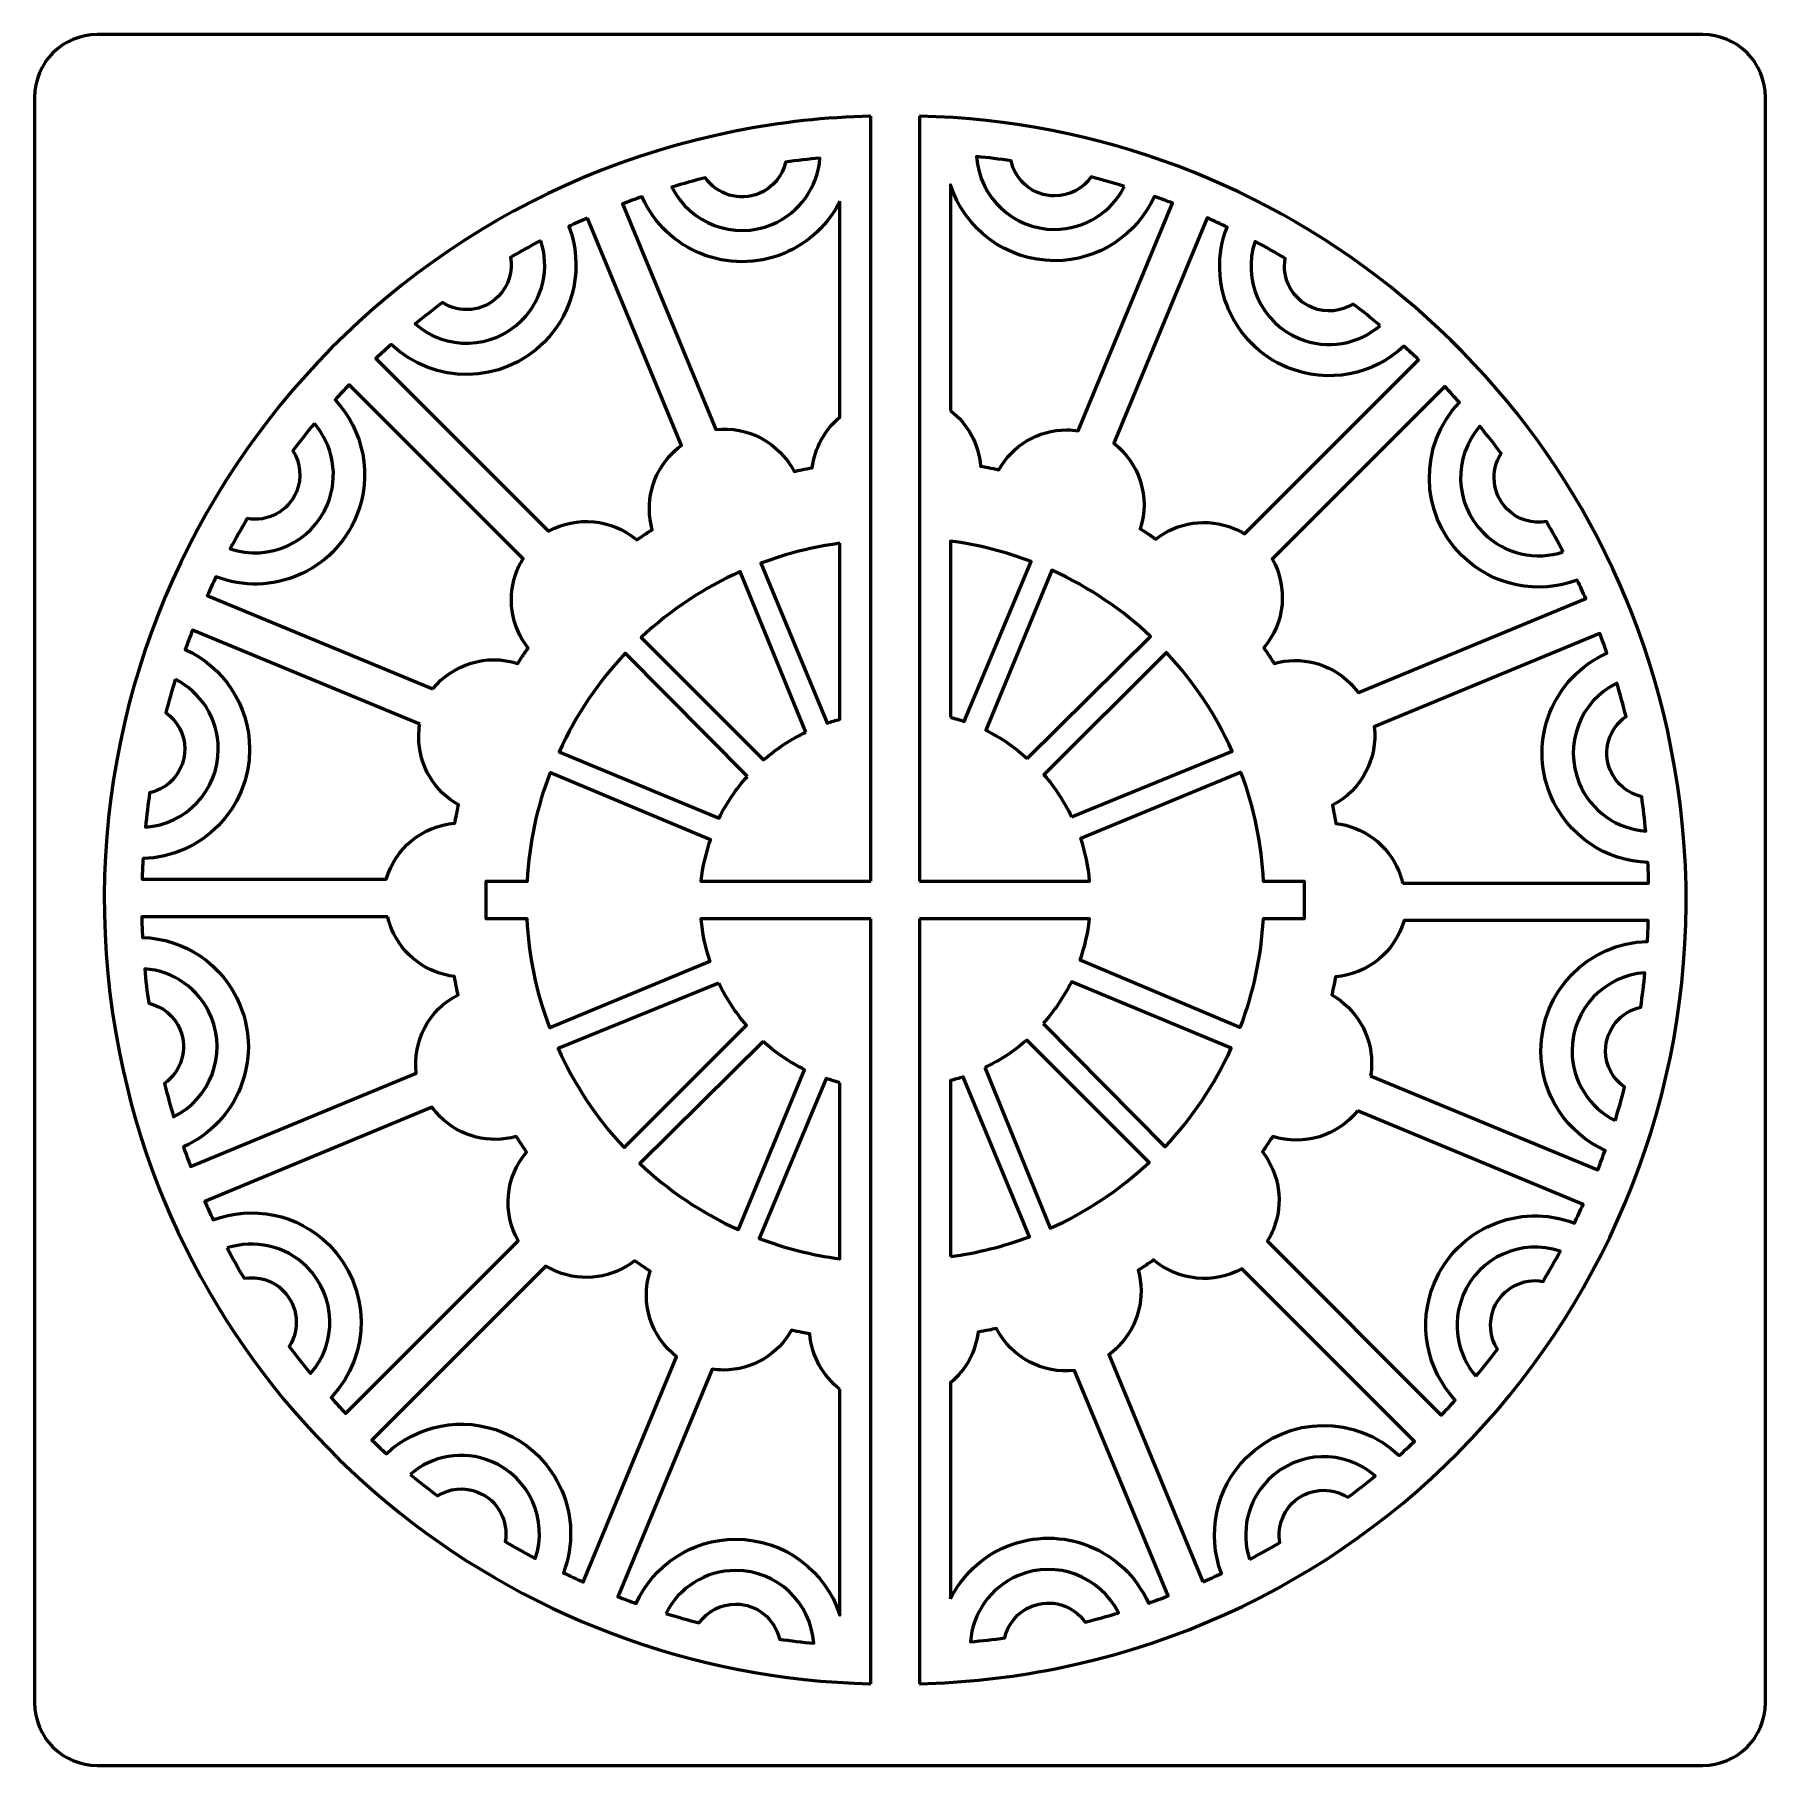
# Model space of a CAD drawing. Header units: centimetres. Extents: x -7.1 to 7.2, y -14.4 to 14.4.
# Drawn here: x -6.9 to 6.9, y -14.4 to -0.6 of the extents above; entities that cross this region are included whole.
import ezdxf

# ---------------------------------------------------------------- set-up
doc = ezdxf.new("R2010")
doc.units = ezdxf.units.CM
doc.header["$MEASUREMENT"] = 0
doc.layers.add('Layer 1', color=7, linetype='Continuous')

msp = doc.modelspace()

# ---------------------------------------------------------------- linework, layer by layer
at = {"layer": 'Layer 1', "color": 1, "lineweight": 53}
msp.add_open_spline([(-6.9, -13.9), (-6.9, -13.9), (-6.9, -1.1), (-6.9, -1.1), (-6.9, -1.1), (-6.9, -0.82391), (-6.67609, -0.6), (-6.4, -0.6), (-6.4, -0.6), (-6.4, -0.6), (6.4, -0.6), (6.4, -0.6), (6.4, -0.6), (6.67609, -0.6), (6.9, -0.82391), (6.9, -1.1), (6.9, -1.1), (6.9, -1.1), (6.9, -13.9), (6.9, -13.9), (6.9, -13.9), (6.9, -14.17609), (6.67609, -14.4), (6.4, -14.4), (6.4, -14.4), (6.4, -14.4), (-6.4, -14.4), (-6.4, -14.4), (-6.4, -14.4), (-6.67609, -14.4), (-6.9, -14.17609), (-6.9, -13.9)], degree=3, knots=[0, 0, 0, 0, 0.11111111, 0.11111111, 0.11111111, 0.11111111, 0.22222222, 0.22222222, 0.22222222, 0.22222222, 0.33333333, 0.33333333, 0.33333333, 0.33333333, 0.44444444, 0.44444444, 0.44444444, 0.44444444, 0.55555556, 0.55555556, 0.55555556, 0.55555556, 0.66666667, 0.66666667, 0.66666667, 0.66666667, 0.77777778, 0.77777778, 0.77777778, 0.77777778, 1, 1, 1, 1], dxfattribs=at)
at = {"layer": 'Layer 1', "lineweight": 53}
for points, knots in [([(-0.23179, -1.25039), (-0.58908, -1.25867), (-0.95049, -1.2976), (-1.31303, -1.36971), (-1.31303, -1.36971), (-4.69792, -2.04301), (-6.89692, -5.33405), (-6.22363, -8.71893), (-6.22363, -8.71893), (-5.64108, -11.64757), (-3.09886, -13.68801), (-0.23179, -13.74891)], [0, 0, 0, 0, 0.25, 0.25, 0.25, 0.25, 0.5, 0.5, 0.5, 0.5, 1, 1, 1, 1]), ([(0.15523, -13.74891), (0.51252, -13.74063), (0.87393, -13.7017), (1.23647, -13.62959), (1.23647, -13.62959), (4.62136, -12.95629), (6.82036, -9.66525), (6.14707, -6.28037), (6.14707, -6.28037), (5.56452, -3.35173), (3.0223, -1.31129), (0.15523, -1.25039)], [0, 0, 0, 0, 0.25, 0.25, 0.25, 0.25, 0.5, 0.5, 0.5, 0.5, 1, 1, 1, 1]), ([(-1.0213, -2.11406), (-1.3262, -2.24035), (-1.67387, -2.10677), (-1.81818, -1.81532), (-1.81818, -1.81532), (-1.72969, -1.78847), (-1.64097, -1.764), (-1.55209, -1.74145), (-1.55209, -1.74145), (-1.45867, -1.876), (-1.28116, -1.93222), (-1.12364, -1.86698), (-1.12364, -1.86698), (-1.01255, -1.82096), (-0.93717, -1.72517), (-0.91258, -1.61615), (-0.91258, -1.61615), (-0.82109, -1.6034), (-0.72959, -1.59274), (-0.63814, -1.58438), (-0.63814, -1.58438), (-0.65519, -1.8115), (-0.7965, -2.02094), (-1.0213, -2.11406)], [0, 0, 0, 0, 0.14285714, 0.14285714, 0.14285714, 0.14285714, 0.28571429, 0.28571429, 0.28571429, 0.28571429, 0.42857143, 0.42857143, 0.42857143, 0.42857143, 0.57142857, 0.57142857, 0.57142857, 0.57142857, 0.71428571, 0.71428571, 0.71428571, 0.71428571, 1, 1, 1, 1]), ([(1.7898, -1.8107), (1.68713, -2.01401), (1.47642, -2.15343), (1.23309, -2.15343), (1.23309, -2.15343), (0.90307, -2.15342), (0.63301, -1.89697), (0.6112, -1.57248), (0.6112, -1.57248), (0.70322, -1.58154), (0.79456, -1.59287), (0.8853, -1.60606), (0.8853, -1.60606), (0.92012, -1.76612), (1.0626, -1.88599), (1.2331, -1.88599), (1.2331, -1.88599), (1.35335, -1.88599), (1.45965, -1.82634), (1.52408, -1.73503), (1.52408, -1.73503), (1.61349, -1.75825), (1.7021, -1.78343), (1.7898, -1.8107)], [0, 0, 0, 0, 0.14285714, 0.14285714, 0.14285714, 0.14285714, 0.28571429, 0.28571429, 0.28571429, 0.28571429, 0.42857143, 0.42857143, 0.42857143, 0.42857143, 0.57142857, 0.57142857, 0.57142857, 0.57142857, 0.71428571, 0.71428571, 0.71428571, 0.71428571, 1, 1, 1, 1]), ([(-0.47872, -1.92672), (-0.47872, -1.92672), (-0.47872, -3.64921), (-0.47872, -3.64921), (-0.47872, -3.64921), (-0.60224, -3.75172), (-0.68034, -3.89775), (-0.69935, -4.05429), (-0.69935, -4.05429), (-0.7278, -4.05928), (-0.75626, -4.06462), (-0.78469, -4.07033), (-0.78469, -4.07033), (-0.8047, -4.07435), (-0.82469, -4.07854), (-0.8447, -4.08293), (-0.8447, -4.08293), (-0.96454, -3.84948), (-1.21608, -3.72006), (-1.46882, -3.74868), (-1.46882, -3.74868), (-1.46882, -3.74868), (-2.2137, -1.95037), (-2.2137, -1.95037), (-2.2137, -1.95037), (-2.16153, -1.9305), (-2.10925, -1.91141), (-2.05687, -1.89309), (-2.05687, -1.89309), (-1.86531, -2.32384), (-1.36409, -2.52567), (-0.92596, -2.34419), (-0.92596, -2.34419), (-0.72335, -2.26027), (-0.5692, -2.10882), (-0.47872, -1.92672)], [0, 0, 0, 0, 0.1, 0.1, 0.1, 0.1, 0.2, 0.2, 0.2, 0.2, 0.3, 0.3, 0.3, 0.3, 0.4, 0.4, 0.4, 0.4, 0.5, 0.5, 0.5, 0.5, 0.6, 0.6, 0.6, 0.6, 0.7, 0.7, 0.7, 0.7, 0.8, 0.8, 0.8, 0.8, 1, 1, 1, 1]), ([(0.40216, -3.59784), (0.40216, -3.59784), (0.40216, -1.79663), (0.40216, -1.79663), (0.40216, -1.79663), (0.51482, -2.1481), (0.84421, -2.40253), (1.23312, -2.40253), (1.23312, -2.40253), (1.58649, -2.40253), (1.89079, -2.19239), (2.02794, -1.8903), (2.02794, -1.8903), (2.07634, -1.90765), (2.12442, -1.9256), (2.17221, -1.94415), (2.17221, -1.94415), (2.17221, -1.94415), (1.42088, -3.75801), (1.42088, -3.75801), (1.42088, -3.75801), (1.39165, -3.75379), (1.36176, -3.7516), (1.33136, -3.75159), (1.33136, -3.75159), (1.0982, -3.7516), (0.89497, -3.87961), (0.78805, -4.06917), (0.78805, -4.06917), (0.75986, -4.06289), (0.73152, -4.05694), (0.70307, -4.05134), (0.70307, -4.05134), (0.68305, -4.04739), (0.66295, -4.04359), (0.6428, -4.04001), (0.6428, -4.04001), (0.6281, -3.86019), (0.53706, -3.702), (0.40216, -3.59784)], [0, 0, 0, 0, 0.09090909, 0.09090909, 0.09090909, 0.09090909, 0.18181818, 0.18181818, 0.18181818, 0.18181818, 0.27272727, 0.27272727, 0.27272727, 0.27272727, 0.36363636, 0.36363636, 0.36363636, 0.36363636, 0.45454545, 0.45454545, 0.45454545, 0.45454545, 0.54545455, 0.54545455, 0.54545455, 0.54545455, 0.63636364, 0.63636364, 0.63636364, 0.63636364, 0.72727273, 0.72727273, 0.72727273, 0.72727273, 0.81818182, 0.81818182, 0.81818182, 0.81818182, 1, 1, 1, 1]), ([(-2.49191, -2.06266), (-2.49191, -2.06266), (-1.74128, -3.87481), (-1.74128, -3.87481), (-1.74128, -3.87481), (-1.76738, -3.89379), (-1.79235, -3.91503), (-1.8159, -3.93858), (-1.8159, -3.93858), (-1.98076, -4.10345), (-2.03395, -4.33767), (-1.97551, -4.54731), (-1.97551, -4.54731), (-1.99989, -4.56281), (-2.02413, -4.57864), (-2.04821, -4.59479), (-2.04821, -4.59479), (-2.06517, -4.60616), (-2.08204, -4.61769), (-2.09884, -4.6294), (-2.09884, -4.6294), (-2.29835, -4.46004), (-2.57929, -4.43638), (-2.80156, -4.55843), (-2.80156, -4.55843), (-2.80156, -4.55843), (-4.17829, -3.1817), (-4.17829, -3.1817), (-4.17829, -3.1817), (-4.13816, -3.14385), (-4.09765, -3.10666), (-4.05675, -3.07013), (-4.05675, -3.07013), (-3.71492, -3.39477), (-3.17463, -3.38944), (-2.83929, -3.05412), (-2.83929, -3.05412), (-2.58942, -2.80424), (-2.52282, -2.44047), (-2.63947, -2.12988), (-2.63947, -2.12988), (-2.59051, -2.10676), (-2.54133, -2.08435), (-2.49191, -2.06266)], [0, 0, 0, 0, 0.08333333, 0.08333333, 0.08333333, 0.08333333, 0.16666667, 0.16666667, 0.16666667, 0.16666667, 0.25, 0.25, 0.25, 0.25, 0.33333333, 0.33333333, 0.33333333, 0.33333333, 0.41666667, 0.41666667, 0.41666667, 0.41666667, 0.5, 0.5, 0.5, 0.5, 0.58333333, 0.58333333, 0.58333333, 0.58333333, 0.66666667, 0.66666667, 0.66666667, 0.66666667, 0.75, 0.75, 0.75, 0.75, 0.83333333, 0.83333333, 0.83333333, 0.83333333, 1, 1, 1, 1]), ([(2.66253, -4.53745), (2.44712, -4.44823), (2.21037, -4.48872), (2.03904, -4.62293), (2.03904, -4.62293), (2.0154, -4.60635), (1.99151, -4.59002), (1.96737, -4.57393), (1.96737, -4.57393), (1.95037, -4.56262), (1.93326, -4.55145), (1.91602, -4.5404), (1.91602, -4.5404), (1.99723, -4.28783), (1.90806, -4.01525), (1.70439, -3.85752), (1.70439, -3.85752), (1.70439, -3.85752), (2.44849, -2.0611), (2.44849, -2.0611), (2.44849, -2.0611), (2.50196, -2.08499), (2.5549, -2.10957), (2.60733, -2.13483), (2.60733, -2.13483), (2.43822, -2.57487), (2.6499, -3.072), (3.08803, -3.25348), (3.08803, -3.25348), (3.41451, -3.38871), (3.77606, -3.31103), (4.01837, -3.0844), (4.01837, -3.0844), (4.05741, -3.11983), (4.09591, -3.15571), (4.13387, -3.19205), (4.13387, -3.19205), (4.13387, -3.19205), (2.74623, -4.57969), (2.74623, -4.57969), (2.74623, -4.57969), (2.71981, -4.56377), (2.69189, -4.54961), (2.66253, -4.53745)], [0, 0, 0, 0, 0.08333333, 0.08333333, 0.08333333, 0.08333333, 0.16666667, 0.16666667, 0.16666667, 0.16666667, 0.25, 0.25, 0.25, 0.25, 0.33333333, 0.33333333, 0.33333333, 0.33333333, 0.41666667, 0.41666667, 0.41666667, 0.41666667, 0.5, 0.5, 0.5, 0.5, 0.58333333, 0.58333333, 0.58333333, 0.58333333, 0.66666667, 0.66666667, 0.66666667, 0.66666667, 0.75, 0.75, 0.75, 0.75, 0.83333333, 0.83333333, 0.83333333, 0.83333333, 1, 1, 1, 1]), ([(-2.86415, -2.24199), (-2.79299, -2.45834), (-2.84339, -2.70592), (-3.01545, -2.87798), (-3.01545, -2.87798), (-3.24882, -3.11134), (-3.62112, -3.12097), (-3.86598, -2.90693), (-3.86598, -2.90693), (-3.79451, -2.84826), (-3.72191, -2.7917), (-3.64843, -2.73686), (-3.64843, -2.73686), (-3.51063, -2.82541), (-3.32511, -2.80942), (-3.20457, -2.68887), (-3.20457, -2.68887), (-3.11952, -2.60384), (-3.08654, -2.48649), (-3.10555, -2.37637), (-3.10555, -2.37637), (-3.0259, -2.32957), (-2.94544, -2.28471), (-2.86415, -2.24199)], [0, 0, 0, 0, 0.14285714, 0.14285714, 0.14285714, 0.14285714, 0.28571429, 0.28571429, 0.28571429, 0.28571429, 0.42857143, 0.42857143, 0.42857143, 0.42857143, 0.57142857, 0.57142857, 0.57142857, 0.57142857, 0.71428571, 0.71428571, 0.71428571, 0.71428571, 1, 1, 1, 1]), ([(3.82883, -2.91973), (3.65617, -3.06828), (3.40814, -3.11645), (3.18334, -3.02333), (3.18334, -3.02333), (2.87845, -2.89703), (2.72707, -2.55675), (2.83111, -2.24862), (2.83111, -2.24862), (2.91266, -2.2922), (2.9927, -2.33762), (3.07149, -2.38453), (3.07149, -2.38453), (3.04241, -2.54573), (3.12817, -2.711), (3.28569, -2.77625), (3.28569, -2.77625), (3.39679, -2.82227), (3.51782, -2.80784), (3.6123, -2.74813), (3.6123, -2.74813), (3.68601, -2.8038), (3.75824, -2.86097), (3.82883, -2.91973)], [0, 0, 0, 0, 0.14285714, 0.14285714, 0.14285714, 0.14285714, 0.28571429, 0.28571429, 0.28571429, 0.28571429, 0.42857143, 0.42857143, 0.42857143, 0.42857143, 0.57142857, 0.57142857, 0.57142857, 0.57142857, 0.71428571, 0.71428571, 0.71428571, 0.71428571, 1, 1, 1, 1]), ([(-3.72444, -5.81713), (-3.72444, -5.81713), (-5.52334, -5.072), (-5.52334, -5.072), (-5.52334, -5.072), (-5.50083, -5.02184), (-5.47769, -4.97213), (-5.45396, -4.92289), (-5.45396, -4.92289), (-5.01392, -5.092), (-4.51679, -4.88032), (-4.33531, -4.44217), (-4.33531, -4.44217), (-4.20008, -4.11571), (-4.27776, -3.75416), (-4.50439, -3.51184), (-4.50439, -3.51184), (-4.46756, -3.47126), (-4.43024, -3.43126), (-4.39242, -3.39184), (-4.39242, -3.39184), (-4.39242, -3.39184), (-3.00575, -4.77851), (-3.00575, -4.77851), (-3.00575, -4.77851), (-3.02304, -4.80653), (-3.03833, -4.83629), (-3.05134, -4.86769), (-3.05134, -4.86769), (-3.14056, -5.0831), (-3.10007, -5.31985), (-2.96586, -5.49117), (-2.96586, -5.49117), (-2.98244, -5.51481), (-2.99878, -5.53871), (-3.01486, -5.56285), (-3.01486, -5.56285), (-3.02617, -5.57984), (-3.03734, -5.59696), (-3.04839, -5.6142), (-3.04839, -5.6142), (-3.29735, -5.53415), (-3.56575, -5.61962), (-3.72444, -5.81713)], [0, 0, 0, 0, 0.08333333, 0.08333333, 0.08333333, 0.08333333, 0.16666667, 0.16666667, 0.16666667, 0.16666667, 0.25, 0.25, 0.25, 0.25, 0.33333333, 0.33333333, 0.33333333, 0.33333333, 0.41666667, 0.41666667, 0.41666667, 0.41666667, 0.5, 0.5, 0.5, 0.5, 0.58333333, 0.58333333, 0.58333333, 0.58333333, 0.66666667, 0.66666667, 0.66666667, 0.66666667, 0.75, 0.75, 0.75, 0.75, 0.83333333, 0.83333333, 0.83333333, 0.83333333, 1, 1, 1, 1]), ([(3.59164, -5.77289), (3.42677, -5.60803), (3.19256, -5.55484), (2.98291, -5.61328), (2.98291, -5.61328), (2.96741, -5.5889), (2.95158, -5.56466), (2.93543, -5.54058), (2.93543, -5.54058), (2.92406, -5.52362), (2.91253, -5.50675), (2.90082, -5.48995), (2.90082, -5.48995), (3.07162, -5.28874), (3.0942, -5.00473), (2.96861, -4.78158), (2.96861, -4.78158), (2.96861, -4.78158), (4.34423, -3.40596), (4.34423, -3.40596), (4.34423, -3.40596), (4.38356, -3.44757), (4.42218, -3.4896), (4.46009, -3.53204), (4.46009, -3.53204), (4.13545, -3.87387), (4.14078, -4.41416), (4.47611, -4.7495), (4.47611, -4.7495), (4.72598, -4.99937), (5.08974, -5.06595), (5.40034, -4.94932), (5.40034, -4.94932), (5.42333, -4.99801), (5.44563, -5.04692), (5.46721, -5.09607), (5.46721, -5.09607), (5.46721, -5.09607), (3.65487, -5.84677), (3.65487, -5.84677), (3.65487, -5.84677), (3.63603, -5.82094), (3.61496, -5.79622), (3.59164, -5.77289)], [0, 0, 0, 0, 0.08333333, 0.08333333, 0.08333333, 0.08333333, 0.16666667, 0.16666667, 0.16666667, 0.16666667, 0.25, 0.25, 0.25, 0.25, 0.33333333, 0.33333333, 0.33333333, 0.33333333, 0.41666667, 0.41666667, 0.41666667, 0.41666667, 0.5, 0.5, 0.5, 0.5, 0.58333333, 0.58333333, 0.58333333, 0.58333333, 0.66666667, 0.66666667, 0.66666667, 0.66666667, 0.75, 0.75, 0.75, 0.75, 0.83333333, 0.83333333, 0.83333333, 0.83333333, 1, 1, 1, 1]), ([(-4.66906, -3.70139), (-4.52051, -3.87405), (-4.47234, -4.12208), (-4.56546, -4.34687), (-4.56546, -4.34687), (-4.69176, -4.65177), (-5.03204, -4.80315), (-5.34017, -4.69911), (-5.34017, -4.69911), (-5.29659, -4.61756), (-5.25117, -4.53752), (-5.20426, -4.45873), (-5.20426, -4.45873), (-5.04306, -4.48781), (-4.87779, -4.40205), (-4.81254, -4.24453), (-4.81254, -4.24453), (-4.76652, -4.13343), (-4.78095, -4.0124), (-4.84066, -3.91792), (-4.84066, -3.91792), (-4.78499, -3.84421), (-4.72782, -3.77198), (-4.66906, -3.70139)], [0, 0, 0, 0, 0.14285714, 0.14285714, 0.14285714, 0.14285714, 0.28571429, 0.28571429, 0.28571429, 0.28571429, 0.42857143, 0.42857143, 0.42857143, 0.42857143, 0.57142857, 0.57142857, 0.57142857, 0.57142857, 0.71428571, 0.71428571, 0.71428571, 0.71428571, 1, 1, 1, 1]), ([(5.28823, -4.72464), (5.07187, -4.7958), (4.82429, -4.7454), (4.65224, -4.57334), (4.65224, -4.57334), (4.41888, -4.33997), (4.40925, -3.96767), (4.62328, -3.72281), (4.62328, -3.72281), (4.68195, -3.79428), (4.7385, -3.86688), (4.79335, -3.94036), (4.79335, -3.94036), (4.70481, -4.07816), (4.7208, -4.26368), (4.84135, -4.38423), (4.84135, -4.38423), (4.92638, -4.46927), (5.04372, -4.50225), (5.15385, -4.48324), (5.15385, -4.48324), (5.20065, -4.56289), (5.24551, -4.64335), (5.28823, -4.72464)], [0, 0, 0, 0, 0.14285714, 0.14285714, 0.14285714, 0.14285714, 0.28571429, 0.28571429, 0.28571429, 0.28571429, 0.42857143, 0.42857143, 0.42857143, 0.42857143, 0.57142857, 0.57142857, 0.57142857, 0.57142857, 0.71428571, 0.71428571, 0.71428571, 0.71428571, 1, 1, 1, 1]), ([(-0.47872, -4.65591), (-0.47872, -4.65591), (-0.47872, -6.05941), (-0.47872, -6.05941), (-0.47872, -6.05941), (-0.51294, -6.06817), (-0.54705, -6.0782), (-0.58101, -6.08951), (-0.58101, -6.08951), (-0.58101, -6.08951), (-1.10905, -4.81472), (-1.10905, -4.81472), (-1.10905, -4.81472), (-0.90146, -4.73669), (-0.69017, -4.68425), (-0.47872, -4.65591)], [0, 0, 0, 0, 0.2, 0.2, 0.2, 0.2, 0.4, 0.4, 0.4, 0.4, 0.6, 0.6, 0.6, 0.6, 1, 1, 1, 1]), ([(0.40216, -6.04261), (0.40216, -6.04261), (0.40216, -4.63829), (0.40216, -4.63829), (0.40216, -4.63829), (0.62626, -4.66791), (0.84223, -4.72332), (1.04699, -4.80144), (1.04699, -4.80144), (1.04699, -4.80144), (0.51132, -6.0766), (0.51132, -6.0766), (0.51132, -6.0766), (0.47554, -6.06393), (0.43913, -6.05259), (0.40216, -6.04261)], [0, 0, 0, 0, 0.2, 0.2, 0.2, 0.2, 0.4, 0.4, 0.4, 0.4, 0.6, 0.6, 0.6, 0.6, 1, 1, 1, 1]), ([(-0.75172, -6.16246), (-0.87067, -6.2192), (-0.98371, -6.29246), (-1.08735, -6.38233), (-1.08735, -6.38233), (-1.08735, -6.38233), (-2.06302, -5.40665), (-2.06302, -5.40665), (-2.06302, -5.40665), (-1.82474, -5.18367), (-1.55785, -5.00881), (-1.27462, -4.88201), (-1.27462, -4.88201), (-1.27462, -4.88201), (-0.75172, -6.16246), (-0.75172, -6.16246)], [0, 0, 0, 0, 0.2, 0.2, 0.2, 0.2, 0.4, 0.4, 0.4, 0.4, 0.6, 0.6, 0.6, 0.6, 1, 1, 1, 1]), ([(1.01517, -6.37165), (0.91723, -6.28348), (0.80628, -6.20708), (0.6836, -6.14573), (0.6836, -6.14573), (0.6836, -6.14573), (1.21164, -4.87094), (1.21164, -4.87094), (1.21164, -4.87094), (1.50884, -5.00574), (1.77252, -5.18541), (1.99805, -5.39855), (1.99805, -5.39855), (1.99805, -5.39855), (1.01517, -6.37165), (1.01517, -6.37165)], [0, 0, 0, 0, 0.2, 0.2, 0.2, 0.2, 0.4, 0.4, 0.4, 0.4, 0.6, 0.6, 0.6, 0.6, 1, 1, 1, 1]), ([(-3.82912, -6.09849), (-3.83442, -6.13117), (-3.83719, -6.16469), (-3.8372, -6.19886), (-3.8372, -6.19886), (-3.83719, -6.43202), (-3.70918, -6.63525), (-3.51962, -6.74217), (-3.51962, -6.74217), (-3.5259, -6.77036), (-3.53185, -6.7987), (-3.53745, -6.82715), (-3.53745, -6.82715), (-3.5414, -6.84717), (-3.54518, -6.86727), (-3.54878, -6.88742), (-3.54878, -6.88742), (-3.80979, -6.90876), (-4.02528, -7.09092), (-4.09599, -7.33462), (-4.09599, -7.33462), (-4.09599, -7.33462), (-6.04286, -7.33462), (-6.04286, -7.33462), (-6.04286, -7.33462), (-6.04126, -7.27932), (-6.0389, -7.22421), (-6.03581, -7.16931), (-6.03581, -7.16931), (-5.56453, -7.15715), (-5.18626, -6.77133), (-5.18626, -6.2971), (-5.18626, -6.2971), (-5.18626, -5.94373), (-5.39639, -5.63943), (-5.69849, -5.50228), (-5.69849, -5.50228), (-5.67994, -5.45053), (-5.66071, -5.39913), (-5.64078, -5.34808), (-5.64078, -5.34808), (-5.64078, -5.34808), (-3.82912, -6.09849), (-3.82912, -6.09849)], [0, 0, 0, 0, 0.08333333, 0.08333333, 0.08333333, 0.08333333, 0.16666667, 0.16666667, 0.16666667, 0.16666667, 0.25, 0.25, 0.25, 0.25, 0.33333333, 0.33333333, 0.33333333, 0.33333333, 0.41666667, 0.41666667, 0.41666667, 0.41666667, 0.5, 0.5, 0.5, 0.5, 0.58333333, 0.58333333, 0.58333333, 0.58333333, 0.66666667, 0.66666667, 0.66666667, 0.66666667, 0.75, 0.75, 0.75, 0.75, 0.83333333, 0.83333333, 0.83333333, 0.83333333, 1, 1, 1, 1]), ([(4.00796, -7.36468), (4.00038, -7.3328), (3.99019, -7.30111), (3.97725, -7.26986), (3.97725, -7.26986), (3.88802, -7.05445), (3.69198, -6.91568), (3.47593, -6.88944), (3.47593, -6.88944), (3.47094, -6.86099), (3.4656, -6.83253), (3.45989, -6.8041), (3.45989, -6.8041), (3.45587, -6.78409), (3.45169, -6.76408), (3.44729, -6.74409), (3.44729, -6.74409), (3.68102, -6.6241), (3.81046, -6.37212), (3.78142, -6.11907), (3.78142, -6.11907), (3.78142, -6.11907), (5.57954, -5.37426), (5.57954, -5.37426), (5.57954, -5.37426), (5.59952, -5.4267), (5.61871, -5.47926), (5.63712, -5.53192), (5.63712, -5.53192), (5.20638, -5.72349), (5.00455, -6.2247), (5.18603, -6.66283), (5.18603, -6.66283), (5.32126, -6.98931), (5.63184, -7.19004), (5.96343, -7.20113), (5.96343, -7.20113), (5.96608, -7.25571), (5.96797, -7.31023), (5.9691, -7.36468), (5.9691, -7.36468), (5.9691, -7.36468), (4.00796, -7.36468), (4.00796, -7.36468)], [0, 0, 0, 0, 0.08333333, 0.08333333, 0.08333333, 0.08333333, 0.16666667, 0.16666667, 0.16666667, 0.16666667, 0.25, 0.25, 0.25, 0.25, 0.33333333, 0.33333333, 0.33333333, 0.33333333, 0.41666667, 0.41666667, 0.41666667, 0.41666667, 0.5, 0.5, 0.5, 0.5, 0.58333333, 0.58333333, 0.58333333, 0.58333333, 0.66666667, 0.66666667, 0.66666667, 0.66666667, 0.75, 0.75, 0.75, 0.75, 0.83333333, 0.83333333, 0.83333333, 0.83333333, 1, 1, 1, 1]), ([(-1.21714, -6.51505), (-1.30531, -6.61299), (-1.38171, -6.72394), (-1.44306, -6.84662), (-1.44306, -6.84662), (-1.44306, -6.84662), (-2.71785, -6.31858), (-2.71785, -6.31858), (-2.71785, -6.31858), (-2.58305, -6.02138), (-2.40338, -5.7577), (-2.19025, -5.53217), (-2.19025, -5.53217), (-2.19025, -5.53217), (-1.21714, -6.51505), (-1.21714, -6.51505)], [0, 0, 0, 0, 0.2, 0.2, 0.2, 0.2, 0.4, 0.4, 0.4, 0.4, 0.6, 0.6, 0.6, 0.6, 1, 1, 1, 1]), ([(1.36776, -6.83707), (1.31102, -6.71812), (1.23776, -6.60508), (1.14789, -6.50145), (1.14789, -6.50145), (1.14789, -6.50145), (2.12357, -5.52577), (2.12357, -5.52577), (2.12357, -5.52577), (2.34656, -5.76405), (2.52141, -6.03094), (2.64821, -6.31417), (2.64821, -6.31417), (2.64821, -6.31417), (1.36776, -6.83707), (1.36776, -6.83707)], [0, 0, 0, 0, 0.2, 0.2, 0.2, 0.2, 0.4, 0.4, 0.4, 0.4, 0.6, 0.6, 0.6, 0.6, 1, 1, 1, 1]), ([(-5.77809, -5.74042), (-5.57478, -5.84309), (-5.43536, -6.0538), (-5.43536, -6.29713), (-5.43536, -6.29713), (-5.43537, -6.62715), (-5.69182, -6.89721), (-6.01631, -6.91901), (-6.01631, -6.91901), (-6.00725, -6.827), (-5.99592, -6.73566), (-5.98273, -6.64492), (-5.98273, -6.64492), (-5.82267, -6.6101), (-5.7028, -6.46762), (-5.7028, -6.29712), (-5.7028, -6.29712), (-5.7028, -6.17687), (-5.76245, -6.07057), (-5.85376, -6.00614), (-5.85376, -6.00614), (-5.83054, -5.91673), (-5.80536, -5.82812), (-5.77809, -5.74042)], [0, 0, 0, 0, 0.14285714, 0.14285714, 0.14285714, 0.14285714, 0.28571429, 0.28571429, 0.28571429, 0.28571429, 0.42857143, 0.42857143, 0.42857143, 0.42857143, 0.57142857, 0.57142857, 0.57142857, 0.57142857, 0.71428571, 0.71428571, 0.71428571, 0.71428571, 1, 1, 1, 1]), ([(5.41616, -6.56749), (5.28987, -6.2626), (5.42345, -5.91493), (5.7149, -5.77061), (5.7149, -5.77061), (5.74174, -5.8591), (5.76622, -5.94781), (5.78879, -6.03669), (5.78879, -6.03669), (5.65422, -6.13012), (5.598, -6.30763), (5.66324, -6.46515), (5.66324, -6.46515), (5.70926, -6.57624), (5.80505, -6.65162), (5.91407, -6.67621), (5.91407, -6.67621), (5.92682, -6.7677), (5.93748, -6.8592), (5.94584, -6.95065), (5.94584, -6.95065), (5.71872, -6.9336), (5.50927, -6.79229), (5.41616, -6.56749)], [0, 0, 0, 0, 0.14285714, 0.14285714, 0.14285714, 0.14285714, 0.28571429, 0.28571429, 0.28571429, 0.28571429, 0.42857143, 0.42857143, 0.42857143, 0.42857143, 0.57142857, 0.57142857, 0.57142857, 0.57142857, 0.71428571, 0.71428571, 0.71428571, 0.71428571, 1, 1, 1, 1]), ([(-0.23179, -7.6496), (-0.23179, -7.6496), (-1.5883, -7.6496), (-1.5883, -7.6496), (-1.5883, -7.6496), (-1.57826, -7.76394), (-1.55489, -7.87861), (-1.51727, -7.99152), (-1.51727, -7.99152), (-1.51727, -7.99152), (-2.79206, -8.51956), (-2.79206, -8.51956), (-2.79206, -8.51956), (-2.89959, -8.23351), (-2.95851, -7.94043), (-2.97276, -7.6496), (-2.97276, -7.6496), (-2.97276, -7.6496), (-3.29997, -7.6496), (-3.29997, -7.6496), (-3.29997, -7.6496), (-3.29997, -7.6496), (-3.29997, -7.3496), (-3.29997, -7.3496), (-3.29997, -7.3496), (-3.29997, -7.3496), (-2.97114, -7.3496), (-2.97114, -7.3496), (-2.97114, -7.3496), (-2.95458, -7.04587), (-2.89092, -6.75471), (-2.78734, -6.48323), (-2.78734, -6.48323), (-2.78734, -6.48323), (-1.51219, -7.0189), (-1.51219, -7.0189), (-1.51219, -7.0189), (-1.54948, -7.12423), (-1.57537, -7.23495), (-1.58832, -7.3496), (-1.58832, -7.3496), (-1.58832, -7.3496), (-0.23179, -7.3496), (-0.23179, -7.3496)], [0, 0, 0, 0, 0.08333333, 0.08333333, 0.08333333, 0.08333333, 0.16666667, 0.16666667, 0.16666667, 0.16666667, 0.25, 0.25, 0.25, 0.25, 0.33333333, 0.33333333, 0.33333333, 0.33333333, 0.41666667, 0.41666667, 0.41666667, 0.41666667, 0.5, 0.5, 0.5, 0.5, 0.58333333, 0.58333333, 0.58333333, 0.58333333, 0.66666667, 0.66666667, 0.66666667, 0.66666667, 0.75, 0.75, 0.75, 0.75, 0.83333333, 0.83333333, 0.83333333, 0.83333333, 1, 1, 1, 1]), ([(0.15523, -7.3497), (0.15523, -7.3497), (1.51174, -7.3497), (1.51174, -7.3497), (1.51174, -7.3497), (1.5017, -7.23536), (1.47833, -7.12069), (1.44071, -7.00778), (1.44071, -7.00778), (1.44071, -7.00778), (2.7155, -6.47974), (2.7155, -6.47974), (2.7155, -6.47974), (2.82303, -6.76579), (2.88195, -7.05887), (2.8962, -7.3497), (2.8962, -7.3497), (2.8962, -7.3497), (3.22341, -7.3497), (3.22341, -7.3497), (3.22341, -7.3497), (3.22341, -7.3497), (3.22341, -7.6497), (3.22341, -7.6497), (3.22341, -7.6497), (3.22341, -7.6497), (2.89458, -7.6497), (2.89458, -7.6497), (2.89458, -7.6497), (2.87802, -7.95343), (2.81436, -8.24459), (2.71078, -8.51607), (2.71078, -8.51607), (2.71078, -8.51607), (1.43563, -7.9804), (1.43563, -7.9804), (1.43563, -7.9804), (1.47292, -7.87507), (1.49881, -7.76435), (1.51176, -7.6497), (1.51176, -7.6497), (1.51176, -7.6497), (0.15523, -7.6497), (0.15523, -7.6497)], [0, 0, 0, 0, 0.08333333, 0.08333333, 0.08333333, 0.08333333, 0.16666667, 0.16666667, 0.16666667, 0.16666667, 0.25, 0.25, 0.25, 0.25, 0.33333333, 0.33333333, 0.33333333, 0.33333333, 0.41666667, 0.41666667, 0.41666667, 0.41666667, 0.5, 0.5, 0.5, 0.5, 0.58333333, 0.58333333, 0.58333333, 0.58333333, 0.66666667, 0.66666667, 0.66666667, 0.66666667, 0.75, 0.75, 0.75, 0.75, 0.83333333, 0.83333333, 0.83333333, 0.83333333, 1, 1, 1, 1]), ([(-4.08452, -7.63462), (-4.07694, -7.6665), (-4.06675, -7.69819), (-4.05381, -7.72944), (-4.05381, -7.72944), (-3.96458, -7.94485), (-3.76854, -8.08362), (-3.55249, -8.10986), (-3.55249, -8.10986), (-3.5475, -8.13831), (-3.54216, -8.16677), (-3.53645, -8.1952), (-3.53645, -8.1952), (-3.53243, -8.21521), (-3.52825, -8.23522), (-3.52385, -8.25521), (-3.52385, -8.25521), (-3.75758, -8.3752), (-3.88702, -8.62718), (-3.85798, -8.88023), (-3.85798, -8.88023), (-3.85798, -8.88023), (-5.6561, -9.62504), (-5.6561, -9.62504), (-5.6561, -9.62504), (-5.67608, -9.5726), (-5.69527, -9.52004), (-5.71368, -9.46738), (-5.71368, -9.46738), (-5.28294, -9.27581), (-5.08111, -8.7746), (-5.26259, -8.33647), (-5.26259, -8.33647), (-5.39782, -8.00999), (-5.7084, -7.80926), (-6.03999, -7.79817), (-6.03999, -7.79817), (-6.04264, -7.74359), (-6.04453, -7.68907), (-6.04566, -7.63462), (-6.04566, -7.63462), (-6.04566, -7.63462), (-4.08452, -7.63462), (-4.08452, -7.63462)], [0, 0, 0, 0, 0.08333333, 0.08333333, 0.08333333, 0.08333333, 0.16666667, 0.16666667, 0.16666667, 0.16666667, 0.25, 0.25, 0.25, 0.25, 0.33333333, 0.33333333, 0.33333333, 0.33333333, 0.41666667, 0.41666667, 0.41666667, 0.41666667, 0.5, 0.5, 0.5, 0.5, 0.58333333, 0.58333333, 0.58333333, 0.58333333, 0.66666667, 0.66666667, 0.66666667, 0.66666667, 0.75, 0.75, 0.75, 0.75, 0.83333333, 0.83333333, 0.83333333, 0.83333333, 1, 1, 1, 1]), ([(3.75256, -8.90081), (3.75786, -8.86813), (3.76063, -8.83461), (3.76064, -8.80044), (3.76064, -8.80044), (3.76063, -8.56728), (3.63262, -8.36405), (3.44306, -8.25713), (3.44306, -8.25713), (3.44934, -8.22894), (3.45529, -8.2006), (3.46089, -8.17215), (3.46089, -8.17215), (3.46484, -8.15213), (3.46862, -8.13203), (3.47222, -8.11188), (3.47222, -8.11188), (3.73323, -8.09054), (3.94872, -7.90838), (4.01943, -7.66468), (4.01943, -7.66468), (4.01943, -7.66468), (5.9663, -7.66468), (5.9663, -7.66468), (5.9663, -7.66468), (5.9647, -7.71998), (5.96234, -7.77509), (5.95925, -7.82999), (5.95925, -7.82999), (5.48797, -7.84215), (5.1097, -8.22797), (5.1097, -8.7022), (5.1097, -8.7022), (5.1097, -9.05557), (5.31983, -9.35987), (5.62193, -9.49702), (5.62193, -9.49702), (5.60338, -9.54877), (5.58415, -9.60017), (5.56422, -9.65122), (5.56422, -9.65122), (5.56422, -9.65122), (3.75256, -8.90081), (3.75256, -8.90081)], [0, 0, 0, 0, 0.08333333, 0.08333333, 0.08333333, 0.08333333, 0.16666667, 0.16666667, 0.16666667, 0.16666667, 0.25, 0.25, 0.25, 0.25, 0.33333333, 0.33333333, 0.33333333, 0.33333333, 0.41666667, 0.41666667, 0.41666667, 0.41666667, 0.5, 0.5, 0.5, 0.5, 0.58333333, 0.58333333, 0.58333333, 0.58333333, 0.66666667, 0.66666667, 0.66666667, 0.66666667, 0.75, 0.75, 0.75, 0.75, 0.83333333, 0.83333333, 0.83333333, 0.83333333, 1, 1, 1, 1]), ([(-5.49272, -8.43181), (-5.36643, -8.7367), (-5.50001, -9.08437), (-5.79146, -9.22869), (-5.79146, -9.22869), (-5.8183, -9.1402), (-5.84278, -9.05149), (-5.86535, -8.96261), (-5.86535, -8.96261), (-5.73078, -8.86918), (-5.67456, -8.69167), (-5.7398, -8.53415), (-5.7398, -8.53415), (-5.78582, -8.42306), (-5.88161, -8.34768), (-5.99063, -8.32309), (-5.99063, -8.32309), (-6.00338, -8.2316), (-6.01404, -8.1401), (-6.0224, -8.04865), (-6.0224, -8.04865), (-5.79528, -8.0657), (-5.58583, -8.20701), (-5.49272, -8.43181)], [0, 0, 0, 0, 0.14285714, 0.14285714, 0.14285714, 0.14285714, 0.28571429, 0.28571429, 0.28571429, 0.28571429, 0.42857143, 0.42857143, 0.42857143, 0.42857143, 0.57142857, 0.57142857, 0.57142857, 0.57142857, 0.71428571, 0.71428571, 0.71428571, 0.71428571, 1, 1, 1, 1]), ([(5.70153, -9.25888), (5.49822, -9.15621), (5.3588, -8.9455), (5.3588, -8.70217), (5.3588, -8.70217), (5.35881, -8.37215), (5.61526, -8.10209), (5.93975, -8.08029), (5.93975, -8.08029), (5.93069, -8.1723), (5.91936, -8.26364), (5.90617, -8.35438), (5.90617, -8.35438), (5.74611, -8.3892), (5.62624, -8.53168), (5.62624, -8.70218), (5.62624, -8.70218), (5.62624, -8.82243), (5.68589, -8.92873), (5.7772, -8.99316), (5.7772, -8.99316), (5.75398, -9.08257), (5.7288, -9.17118), (5.70153, -9.25888)], [0, 0, 0, 0, 0.14285714, 0.14285714, 0.14285714, 0.14285714, 0.28571429, 0.28571429, 0.28571429, 0.28571429, 0.42857143, 0.42857143, 0.42857143, 0.42857143, 0.57142857, 0.57142857, 0.57142857, 0.57142857, 0.71428571, 0.71428571, 0.71428571, 0.71428571, 1, 1, 1, 1]), ([(-1.44432, -8.16223), (-1.38758, -8.28118), (-1.31432, -8.39422), (-1.22445, -8.49785), (-1.22445, -8.49785), (-1.22445, -8.49785), (-2.20013, -9.47353), (-2.20013, -9.47353), (-2.20013, -9.47353), (-2.42312, -9.23525), (-2.59797, -8.96836), (-2.72477, -8.68513), (-2.72477, -8.68513), (-2.72477, -8.68513), (-1.44432, -8.16223), (-1.44432, -8.16223)], [0, 0, 0, 0, 0.2, 0.2, 0.2, 0.2, 0.4, 0.4, 0.4, 0.4, 0.6, 0.6, 0.6, 0.6, 1, 1, 1, 1]), ([(1.14058, -8.48425), (1.22875, -8.38631), (1.30515, -8.27536), (1.3665, -8.15268), (1.3665, -8.15268), (1.3665, -8.15268), (2.64129, -8.68072), (2.64129, -8.68072), (2.64129, -8.68072), (2.50649, -8.97792), (2.32682, -9.2416), (2.11369, -9.46713), (2.11369, -9.46713), (2.11369, -9.46713), (1.14058, -8.48425), (1.14058, -8.48425)], [0, 0, 0, 0, 0.2, 0.2, 0.2, 0.2, 0.4, 0.4, 0.4, 0.4, 0.6, 0.6, 0.6, 0.6, 1, 1, 1, 1]), ([(-1.09173, -8.62765), (-0.99379, -8.71582), (-0.88284, -8.79222), (-0.76016, -8.85357), (-0.76016, -8.85357), (-0.76016, -8.85357), (-1.2882, -10.12836), (-1.2882, -10.12836), (-1.2882, -10.12836), (-1.5854, -9.99356), (-1.84908, -9.81389), (-2.07461, -9.60075), (-2.07461, -9.60075), (-2.07461, -9.60075), (-1.09173, -8.62765), (-1.09173, -8.62765)], [0, 0, 0, 0, 0.2, 0.2, 0.2, 0.2, 0.4, 0.4, 0.4, 0.4, 0.6, 0.6, 0.6, 0.6, 1, 1, 1, 1]), ([(0.67516, -8.83684), (0.79411, -8.7801), (0.90715, -8.70684), (1.01079, -8.61697), (1.01079, -8.61697), (1.01079, -8.61697), (1.98646, -9.59265), (1.98646, -9.59265), (1.98646, -9.59265), (1.74818, -9.81563), (1.48129, -9.99049), (1.19806, -10.11729), (1.19806, -10.11729), (1.19806, -10.11729), (0.67516, -8.83684), (0.67516, -8.83684)], [0, 0, 0, 0, 0.2, 0.2, 0.2, 0.2, 0.4, 0.4, 0.4, 0.4, 0.6, 0.6, 0.6, 0.6, 1, 1, 1, 1]), ([(-0.47872, -8.95669), (-0.47872, -8.95669), (-0.47872, -10.36101), (-0.47872, -10.36101), (-0.47872, -10.36101), (-0.70282, -10.33139), (-0.91879, -10.27598), (-1.12355, -10.19786), (-1.12355, -10.19786), (-1.12355, -10.19786), (-0.58788, -8.9227), (-0.58788, -8.9227), (-0.58788, -8.9227), (-0.5521, -8.93537), (-0.51569, -8.94671), (-0.47872, -8.95669)], [0, 0, 0, 0, 0.2, 0.2, 0.2, 0.2, 0.4, 0.4, 0.4, 0.4, 0.6, 0.6, 0.6, 0.6, 1, 1, 1, 1]), ([(0.40216, -10.34339), (0.40216, -10.34339), (0.40216, -8.93989), (0.40216, -8.93989), (0.40216, -8.93989), (0.43638, -8.93113), (0.47049, -8.9211), (0.50445, -8.90979), (0.50445, -8.90979), (0.50445, -8.90979), (1.03249, -10.18458), (1.03249, -10.18458), (1.03249, -10.18458), (0.8249, -10.26261), (0.61361, -10.31505), (0.40216, -10.34339)], [0, 0, 0, 0, 0.2, 0.2, 0.2, 0.2, 0.4, 0.4, 0.4, 0.4, 0.6, 0.6, 0.6, 0.6, 1, 1, 1, 1]), ([(-3.6682, -9.22641), (-3.50333, -9.39127), (-3.26912, -9.44446), (-3.05947, -9.38602), (-3.05947, -9.38602), (-3.04397, -9.4104), (-3.02814, -9.43464), (-3.01199, -9.45872), (-3.01199, -9.45872), (-3.00062, -9.47568), (-2.98909, -9.49255), (-2.97738, -9.50935), (-2.97738, -9.50935), (-3.14818, -9.71056), (-3.17076, -9.99457), (-3.04517, -10.21772), (-3.04517, -10.21772), (-3.04517, -10.21772), (-4.42079, -11.59334), (-4.42079, -11.59334), (-4.42079, -11.59334), (-4.46012, -11.55173), (-4.49874, -11.5097), (-4.53665, -11.46726), (-4.53665, -11.46726), (-4.21201, -11.12543), (-4.21734, -10.58514), (-4.55267, -10.2498), (-4.55267, -10.2498), (-4.80254, -9.99993), (-5.1663, -9.93335), (-5.4769, -10.04998), (-5.4769, -10.04998), (-5.49989, -10.00129), (-5.52219, -9.95238), (-5.54377, -9.90323), (-5.54377, -9.90323), (-5.54377, -9.90323), (-3.73143, -9.15253), (-3.73143, -9.15253), (-3.73143, -9.15253), (-3.71259, -9.17836), (-3.69152, -9.20308), (-3.6682, -9.22641)], [0, 0, 0, 0, 0.08333333, 0.08333333, 0.08333333, 0.08333333, 0.16666667, 0.16666667, 0.16666667, 0.16666667, 0.25, 0.25, 0.25, 0.25, 0.33333333, 0.33333333, 0.33333333, 0.33333333, 0.41666667, 0.41666667, 0.41666667, 0.41666667, 0.5, 0.5, 0.5, 0.5, 0.58333333, 0.58333333, 0.58333333, 0.58333333, 0.66666667, 0.66666667, 0.66666667, 0.66666667, 0.75, 0.75, 0.75, 0.75, 0.83333333, 0.83333333, 0.83333333, 0.83333333, 1, 1, 1, 1]), ([(3.64788, -9.18217), (3.64788, -9.18217), (5.44678, -9.9273), (5.44678, -9.9273), (5.44678, -9.9273), (5.42427, -9.97746), (5.40113, -10.02717), (5.3774, -10.07641), (5.3774, -10.07641), (4.93736, -9.9073), (4.44023, -10.11898), (4.25875, -10.55713), (4.25875, -10.55713), (4.12352, -10.88359), (4.2012, -11.24514), (4.42783, -11.48746), (4.42783, -11.48746), (4.391, -11.52804), (4.35368, -11.56804), (4.31586, -11.60746), (4.31586, -11.60746), (4.31586, -11.60746), (2.92919, -10.22079), (2.92919, -10.22079), (2.92919, -10.22079), (2.94648, -10.19277), (2.96177, -10.16301), (2.97478, -10.13161), (2.97478, -10.13161), (3.064, -9.9162), (3.02351, -9.67945), (2.8893, -9.50813), (2.8893, -9.50813), (2.90588, -9.48449), (2.92222, -9.46059), (2.9383, -9.43645), (2.9383, -9.43645), (2.94961, -9.41946), (2.96078, -9.40234), (2.97183, -9.3851), (2.97183, -9.3851), (3.22079, -9.46515), (3.48919, -9.37968), (3.64788, -9.18217)], [0, 0, 0, 0, 0.08333333, 0.08333333, 0.08333333, 0.08333333, 0.16666667, 0.16666667, 0.16666667, 0.16666667, 0.25, 0.25, 0.25, 0.25, 0.33333333, 0.33333333, 0.33333333, 0.33333333, 0.41666667, 0.41666667, 0.41666667, 0.41666667, 0.5, 0.5, 0.5, 0.5, 0.58333333, 0.58333333, 0.58333333, 0.58333333, 0.66666667, 0.66666667, 0.66666667, 0.66666667, 0.75, 0.75, 0.75, 0.75, 0.83333333, 0.83333333, 0.83333333, 0.83333333, 1, 1, 1, 1]), ([(-5.36479, -10.27466), (-5.14843, -10.2035), (-4.90085, -10.2539), (-4.7288, -10.42596), (-4.7288, -10.42596), (-4.49544, -10.65933), (-4.48581, -11.03163), (-4.69984, -11.27649), (-4.69984, -11.27649), (-4.75851, -11.20502), (-4.81506, -11.13242), (-4.86991, -11.05894), (-4.86991, -11.05894), (-4.78137, -10.92114), (-4.79736, -10.73562), (-4.91791, -10.61507), (-4.91791, -10.61507), (-5.00294, -10.53003), (-5.12028, -10.49705), (-5.23041, -10.51606), (-5.23041, -10.51606), (-5.27721, -10.43641), (-5.32207, -10.35595), (-5.36479, -10.27466)], [0, 0, 0, 0, 0.14285714, 0.14285714, 0.14285714, 0.14285714, 0.28571429, 0.28571429, 0.28571429, 0.28571429, 0.42857143, 0.42857143, 0.42857143, 0.42857143, 0.57142857, 0.57142857, 0.57142857, 0.57142857, 0.71428571, 0.71428571, 0.71428571, 0.71428571, 1, 1, 1, 1]), ([(4.5925, -11.29791), (4.44395, -11.12525), (4.39578, -10.87722), (4.4889, -10.65243), (4.4889, -10.65243), (4.6152, -10.34753), (4.95548, -10.19615), (5.26361, -10.30019), (5.26361, -10.30019), (5.22003, -10.38174), (5.17461, -10.46178), (5.1277, -10.54057), (5.1277, -10.54057), (4.9665, -10.51149), (4.80123, -10.59725), (4.73598, -10.75477), (4.73598, -10.75477), (4.68996, -10.86587), (4.70439, -10.9869), (4.7641, -11.08138), (4.7641, -11.08138), (4.70843, -11.15509), (4.65126, -11.22732), (4.5925, -11.29791)], [0, 0, 0, 0, 0.14285714, 0.14285714, 0.14285714, 0.14285714, 0.28571429, 0.28571429, 0.28571429, 0.28571429, 0.42857143, 0.42857143, 0.42857143, 0.42857143, 0.57142857, 0.57142857, 0.57142857, 0.57142857, 0.71428571, 0.71428571, 0.71428571, 0.71428571, 1, 1, 1, 1]), ([(-2.73909, -10.46185), (-2.52368, -10.55107), (-2.28693, -10.51058), (-2.1156, -10.37637), (-2.1156, -10.37637), (-2.09196, -10.39295), (-2.06807, -10.40928), (-2.04393, -10.42537), (-2.04393, -10.42537), (-2.02693, -10.43668), (-2.00982, -10.44785), (-1.99258, -10.4589), (-1.99258, -10.4589), (-2.07379, -10.71147), (-1.98462, -10.98405), (-1.78095, -11.14178), (-1.78095, -11.14178), (-1.78095, -11.14178), (-2.52505, -12.9382), (-2.52505, -12.9382), (-2.52505, -12.9382), (-2.57852, -12.91431), (-2.63146, -12.88973), (-2.68389, -12.86447), (-2.68389, -12.86447), (-2.51478, -12.42443), (-2.72646, -11.9273), (-3.16459, -11.74582), (-3.16459, -11.74582), (-3.49107, -11.61059), (-3.85262, -11.68827), (-4.09493, -11.9149), (-4.09493, -11.9149), (-4.13397, -11.87947), (-4.17247, -11.84359), (-4.21043, -11.80725), (-4.21043, -11.80725), (-4.21043, -11.80725), (-2.82279, -10.41961), (-2.82279, -10.41961), (-2.82279, -10.41961), (-2.79637, -10.43553), (-2.76845, -10.44969), (-2.73909, -10.46185)], [0, 0, 0, 0, 0.08333333, 0.08333333, 0.08333333, 0.08333333, 0.16666667, 0.16666667, 0.16666667, 0.16666667, 0.25, 0.25, 0.25, 0.25, 0.33333333, 0.33333333, 0.33333333, 0.33333333, 0.41666667, 0.41666667, 0.41666667, 0.41666667, 0.5, 0.5, 0.5, 0.5, 0.58333333, 0.58333333, 0.58333333, 0.58333333, 0.66666667, 0.66666667, 0.66666667, 0.66666667, 0.75, 0.75, 0.75, 0.75, 0.83333333, 0.83333333, 0.83333333, 0.83333333, 1, 1, 1, 1]), ([(2.41535, -12.93664), (2.41535, -12.93664), (1.66472, -11.12449), (1.66472, -11.12449), (1.66472, -11.12449), (1.69082, -11.10551), (1.71579, -11.08427), (1.73934, -11.06072), (1.73934, -11.06072), (1.9042, -10.89585), (1.95739, -10.66163), (1.89895, -10.45199), (1.89895, -10.45199), (1.92333, -10.43649), (1.94757, -10.42066), (1.97165, -10.40451), (1.97165, -10.40451), (1.98861, -10.39314), (2.00548, -10.38161), (2.02228, -10.3699), (2.02228, -10.3699), (2.22179, -10.53926), (2.50273, -10.56292), (2.725, -10.44087), (2.725, -10.44087), (2.725, -10.44087), (4.10173, -11.8176), (4.10173, -11.8176), (4.10173, -11.8176), (4.0616, -11.85545), (4.02109, -11.89264), (3.98019, -11.92917), (3.98019, -11.92917), (3.63836, -11.60453), (3.09807, -11.60986), (2.76273, -11.94518), (2.76273, -11.94518), (2.51286, -12.19506), (2.44626, -12.55883), (2.56291, -12.86942), (2.56291, -12.86942), (2.51395, -12.89254), (2.46477, -12.91495), (2.41535, -12.93664)], [0, 0, 0, 0, 0.08333333, 0.08333333, 0.08333333, 0.08333333, 0.16666667, 0.16666667, 0.16666667, 0.16666667, 0.25, 0.25, 0.25, 0.25, 0.33333333, 0.33333333, 0.33333333, 0.33333333, 0.41666667, 0.41666667, 0.41666667, 0.41666667, 0.5, 0.5, 0.5, 0.5, 0.58333333, 0.58333333, 0.58333333, 0.58333333, 0.66666667, 0.66666667, 0.66666667, 0.66666667, 0.75, 0.75, 0.75, 0.75, 0.83333333, 0.83333333, 0.83333333, 0.83333333, 1, 1, 1, 1]), ([(-0.47872, -11.40146), (-0.47872, -11.40146), (-0.47872, -13.20267), (-0.47872, -13.20267), (-0.47872, -13.20267), (-0.59138, -12.8512), (-0.92077, -12.59677), (-1.30968, -12.59677), (-1.30968, -12.59677), (-1.66305, -12.59677), (-1.96735, -12.80691), (-2.1045, -13.109), (-2.1045, -13.109), (-2.1529, -13.09165), (-2.20098, -13.0737), (-2.24877, -13.05515), (-2.24877, -13.05515), (-2.24877, -13.05515), (-1.49744, -11.24129), (-1.49744, -11.24129), (-1.49744, -11.24129), (-1.46821, -11.24551), (-1.43832, -11.2477), (-1.40792, -11.24771), (-1.40792, -11.24771), (-1.17476, -11.2477), (-0.97153, -11.11969), (-0.86461, -10.93013), (-0.86461, -10.93013), (-0.83642, -10.93641), (-0.80808, -10.94236), (-0.77963, -10.94796), (-0.77963, -10.94796), (-0.75961, -10.95191), (-0.73951, -10.95571), (-0.71936, -10.95929), (-0.71936, -10.95929), (-0.70466, -11.13911), (-0.61362, -11.2973), (-0.47872, -11.40146)], [0, 0, 0, 0, 0.09090909, 0.09090909, 0.09090909, 0.09090909, 0.18181818, 0.18181818, 0.18181818, 0.18181818, 0.27272727, 0.27272727, 0.27272727, 0.27272727, 0.36363636, 0.36363636, 0.36363636, 0.36363636, 0.45454545, 0.45454545, 0.45454545, 0.45454545, 0.54545455, 0.54545455, 0.54545455, 0.54545455, 0.63636364, 0.63636364, 0.63636364, 0.63636364, 0.72727273, 0.72727273, 0.72727273, 0.72727273, 0.81818182, 0.81818182, 0.81818182, 0.81818182, 1, 1, 1, 1]), ([(0.40216, -13.07258), (0.40216, -13.07258), (0.40216, -11.35009), (0.40216, -11.35009), (0.40216, -11.35009), (0.52568, -11.24758), (0.60378, -11.10155), (0.62279, -10.94501), (0.62279, -10.94501), (0.65124, -10.94002), (0.6797, -10.93468), (0.70813, -10.92897), (0.70813, -10.92897), (0.72814, -10.92495), (0.74813, -10.92076), (0.76814, -10.91637), (0.76814, -10.91637), (0.88798, -11.14982), (1.13952, -11.27924), (1.39226, -11.25062), (1.39226, -11.25062), (1.39226, -11.25062), (2.13714, -13.04893), (2.13714, -13.04893), (2.13714, -13.04893), (2.08497, -13.0688), (2.03269, -13.08789), (1.98031, -13.10621), (1.98031, -13.10621), (1.78875, -12.67546), (1.28753, -12.47363), (0.8494, -12.65511), (0.8494, -12.65511), (0.64679, -12.73903), (0.49264, -12.89048), (0.40216, -13.07258)], [0, 0, 0, 0, 0.1, 0.1, 0.1, 0.1, 0.2, 0.2, 0.2, 0.2, 0.3, 0.3, 0.3, 0.3, 0.4, 0.4, 0.4, 0.4, 0.5, 0.5, 0.5, 0.5, 0.6, 0.6, 0.6, 0.6, 0.7, 0.7, 0.7, 0.7, 0.8, 0.8, 0.8, 0.8, 1, 1, 1, 1]), ([(-3.90539, -12.07957), (-3.73273, -11.93102), (-3.4847, -11.88285), (-3.2599, -11.97597), (-3.2599, -11.97597), (-2.95501, -12.10227), (-2.80363, -12.44255), (-2.90767, -12.75068), (-2.90767, -12.75068), (-2.98922, -12.7071), (-3.06926, -12.66168), (-3.14805, -12.61477), (-3.14805, -12.61477), (-3.11897, -12.45357), (-3.20473, -12.2883), (-3.36225, -12.22305), (-3.36225, -12.22305), (-3.47335, -12.17703), (-3.59438, -12.19146), (-3.68886, -12.25117), (-3.68886, -12.25117), (-3.76257, -12.1955), (-3.8348, -12.13833), (-3.90539, -12.07957)], [0, 0, 0, 0, 0.14285714, 0.14285714, 0.14285714, 0.14285714, 0.28571429, 0.28571429, 0.28571429, 0.28571429, 0.42857143, 0.42857143, 0.42857143, 0.42857143, 0.57142857, 0.57142857, 0.57142857, 0.57142857, 0.71428571, 0.71428571, 0.71428571, 0.71428571, 1, 1, 1, 1]), ([(2.78759, -12.75731), (2.71643, -12.54096), (2.76683, -12.29338), (2.93889, -12.12132), (2.93889, -12.12132), (3.17226, -11.88796), (3.54456, -11.87833), (3.78942, -12.09237), (3.78942, -12.09237), (3.71795, -12.15104), (3.64535, -12.2076), (3.57187, -12.26244), (3.57187, -12.26244), (3.43407, -12.17389), (3.24855, -12.18988), (3.12801, -12.31043), (3.12801, -12.31043), (3.04296, -12.39546), (3.00998, -12.51281), (3.02899, -12.62293), (3.02899, -12.62293), (2.94934, -12.66973), (2.86888, -12.71459), (2.78759, -12.75731)], [0, 0, 0, 0, 0.14285714, 0.14285714, 0.14285714, 0.14285714, 0.28571429, 0.28571429, 0.28571429, 0.28571429, 0.42857143, 0.42857143, 0.42857143, 0.42857143, 0.57142857, 0.57142857, 0.57142857, 0.57142857, 0.71428571, 0.71428571, 0.71428571, 0.71428571, 1, 1, 1, 1]), ([(0.94474, -12.88524), (1.24964, -12.75895), (1.59731, -12.89253), (1.74162, -13.18398), (1.74162, -13.18398), (1.65313, -13.21083), (1.56441, -13.2353), (1.47553, -13.25785), (1.47553, -13.25785), (1.38211, -13.1233), (1.2046, -13.06708), (1.04708, -13.13232), (1.04708, -13.13232), (0.93599, -13.17834), (0.86061, -13.27413), (0.83602, -13.38315), (0.83602, -13.38315), (0.74453, -13.3959), (0.65303, -13.40656), (0.56158, -13.41492), (0.56158, -13.41492), (0.57863, -13.1878), (0.71994, -12.97836), (0.94474, -12.88524)], [0, 0, 0, 0, 0.14285714, 0.14285714, 0.14285714, 0.14285714, 0.28571429, 0.28571429, 0.28571429, 0.28571429, 0.42857143, 0.42857143, 0.42857143, 0.42857143, 0.57142857, 0.57142857, 0.57142857, 0.57142857, 0.71428571, 0.71428571, 0.71428571, 0.71428571, 1, 1, 1, 1]), ([(-1.86636, -13.1886), (-1.76369, -12.98529), (-1.55298, -12.84587), (-1.30965, -12.84587), (-1.30965, -12.84587), (-0.97963, -12.84588), (-0.70957, -13.10233), (-0.68776, -13.42682), (-0.68776, -13.42682), (-0.77978, -13.41776), (-0.87112, -13.40643), (-0.96186, -13.39324), (-0.96186, -13.39324), (-0.99668, -13.23318), (-1.13916, -13.11331), (-1.30966, -13.11331), (-1.30966, -13.11331), (-1.42991, -13.11331), (-1.53621, -13.17296), (-1.60064, -13.26427), (-1.60064, -13.26427), (-1.69005, -13.24105), (-1.77866, -13.21587), (-1.86636, -13.1886)], [0, 0, 0, 0, 0.14285714, 0.14285714, 0.14285714, 0.14285714, 0.28571429, 0.28571429, 0.28571429, 0.28571429, 0.42857143, 0.42857143, 0.42857143, 0.42857143, 0.57142857, 0.57142857, 0.57142857, 0.57142857, 0.71428571, 0.71428571, 0.71428571, 0.71428571, 1, 1, 1, 1])]:
    msp.add_open_spline(points, degree=3, knots=knots, dxfattribs=at)
at = {"layer": 'Layer 1', "color": 3, "lineweight": 53}
for points in [[(-0.23179, -7.3496), (-0.23179, -5.41922), (-0.23179, -2.89337), (-0.23179, -1.25039)], [(0.15523, -1.25039), (0.15523, -1.25039), (0.15523, -7.3497), (0.15523, -7.3497)], [(-0.23179, -13.74891), (-0.23179, -13.74891), (-0.23179, -7.6496), (-0.23179, -7.6496)], [(0.15523, -7.6497), (0.15523, -9.58008), (0.15523, -12.10593), (0.15523, -13.74891)]]:
    msp.add_open_spline(points, degree=3, dxfattribs=at)

doc.saveas('drawing.dxf')
